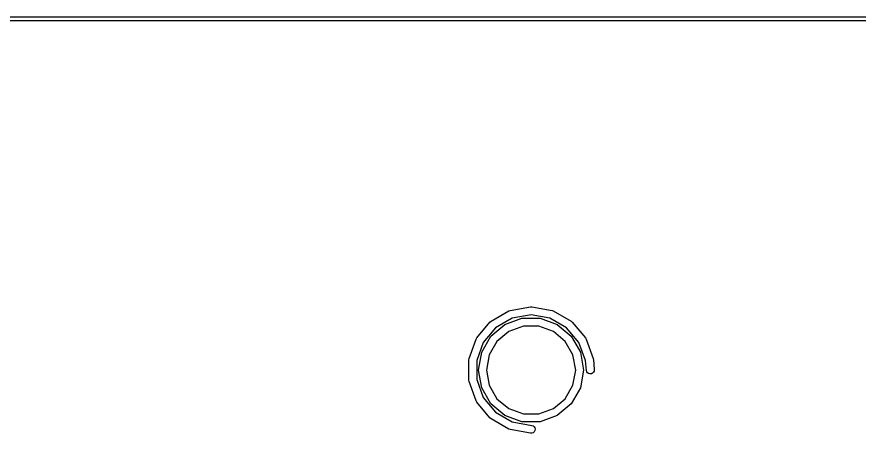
# Model space of a CAD drawing. Extents: x 10 to 493, y -203 to -71.
# Drawn here: x 31.43 to 52.76, y -81.61 to -71.07 of the extents above; entities that cross this region are included whole.
import ezdxf

# ---------------------------------------------------------------- set-up
doc = ezdxf.new("R2010")
doc.units = 0
doc.header["$MEASUREMENT"] = 0
doc.layers.add('BLACK', color=7, linetype='CONTINUOUS')

msp = doc.modelspace()

# ---------------------------------------------------------------- linework, layer by layer
at = {"layer": 'Black'}
for p, q in [((10.16, -71.07), (251.46, -71.07)), ((251.46, -71.17), (10.21, -71.17)), ((43.9196, -78.502), (44.4326, -78.4115)), ((44.4326, -78.4115), (44.4674, -78.4115)), ((44.4674, -78.4115), (44.9804, -78.502)), ((43.4358, -78.7743), (43.887, -78.5139)), ((43.887, -78.5139), (43.9196, -78.502)), ((43.887, -78.5139), (43.887, -78.5139)), ((44.45, -78.6115), (43.9717, -78.6959)), ((44.9283, -78.6959), (44.45, -78.6115)), ((44.9804, -78.502), (45.013, -78.5139)), ((45.013, -78.5139), (45.4642, -78.7743)), ((43.0744, -79.1957), (43.4092, -78.7967)), ((43.4092, -78.7967), (43.4358, -78.7743)), ((43.4319, -79.1557), (43.7855, -78.8591)), ((43.9717, -78.6959), (43.5511, -78.9387)), ((43.7855, -78.8591), (44.2192, -78.7012)), ((44.2192, -78.7012), (44.6808, -78.7012)), ((44.6808, -78.7012), (45.1145, -78.8591)), ((45.3489, -78.9387), (44.9283, -78.6959)), ((45.1145, -78.8591), (45.4681, -79.1557)), ((45.4642, -78.7743), (45.4908, -78.7967)), ((45.4908, -78.7967), (45.8256, -79.1957)), ((43.5511, -78.9387), (43.2389, -79.3108)), ((43.8855, -79.0323), (43.5851, -79.2843)), ((44.254, -78.8982), (43.8855, -79.0323)), ((44.646, -78.8982), (44.254, -78.8982)), ((45.0145, -79.0323), (44.646, -78.8982)), ((45.3149, -79.2843), (45.0145, -79.0323)), ((45.6611, -79.3108), (45.3489, -78.9387)), ((42.8788, -79.7153), (43.057, -79.2258)), ((43.057, -79.2258), (43.0744, -79.1957)), ((43.2389, -79.3108), (43.0728, -79.7672)), ((43.2011, -79.5555), (43.4319, -79.1557)), ((43.5851, -79.2843), (43.3891, -79.6239)), ((45.5109, -79.6239), (45.3149, -79.2843)), ((45.4681, -79.1557), (45.6989, -79.5555)), ((45.8287, -79.7714), (45.6611, -79.3108)), ((45.8256, -79.1957), (45.843, -79.2258)), ((45.843, -79.2258), (46.0212, -79.7153)), ((42.8728, -79.7495), (42.8788, -79.7153)), ((43.121, -80.01), (43.2011, -79.5555)), ((43.3891, -79.6239), (43.321, -80.01)), ((45.579, -80.01), (45.5109, -79.6239)), ((45.6989, -79.5555), (45.779, -80.01)), ((46.0212, -79.7153), (46.0234, -79.7282)), ((46.0234, -79.7282), (46.0268, -79.7408)), ((46.0268, -79.7408), (46.0496, -80.0013)), ((42.8728, -80.2705), (42.8728, -79.7495)), ((43.0728, -79.7672), (43.0728, -80.2528)), ((45.8504, -80.0187), (45.8287, -79.7714)), ((43.2011, -80.4645), (43.121, -80.01)), ((43.321, -80.01), (43.3891, -80.3961)), ((45.5109, -80.3961), (45.579, -80.01)), ((45.779, -80.01), (45.6989, -80.4645)), ((45.8594, -80.0523), (45.8504, -80.0187)), ((45.8793, -80.0807), (45.8594, -80.0523)), ((45.9077, -80.1006), (45.8793, -80.0807)), ((45.9413, -80.1096), (45.9077, -80.1006)), ((45.9759, -80.1066), (45.9413, -80.1096)), ((46.0074, -80.0919), (45.9759, -80.1066)), ((46.0319, -80.0674), (46.0074, -80.0919)), ((46.0466, -80.0359), (46.0319, -80.0674)), ((46.0496, -80.0013), (46.0466, -80.0359)), ((42.8788, -80.3047), (42.8728, -80.2705)), ((43.057, -80.7942), (42.8788, -80.3047)), ((43.0728, -80.2528), (43.2389, -80.7092)), ((43.4319, -80.8643), (43.2011, -80.4645)), ((43.3891, -80.3961), (43.5851, -80.7357)), ((45.3149, -80.7357), (45.5109, -80.3961)), ((45.6989, -80.4645), (45.4681, -80.8643)), ((43.0744, -80.8243), (43.057, -80.7942)), ((43.2389, -80.7092), (43.5511, -81.0813)), ((43.5851, -80.7357), (43.8855, -80.9877)), ((45.0145, -80.9877), (45.3149, -80.7357)), ((43.4092, -81.2233), (43.0744, -80.8243)), ((43.7855, -81.1609), (43.4319, -80.8643)), ((43.8855, -80.9877), (44.254, -81.1218)), ((44.646, -81.1218), (45.0145, -80.9877)), ((45.4681, -80.8643), (45.1145, -81.1609)), ((43.4358, -81.2457), (43.4092, -81.2233)), ((43.5511, -81.0813), (43.9717, -81.3241)), ((44.2192, -81.3188), (43.7855, -81.1609)), ((44.254, -81.1218), (44.646, -81.1218)), ((45.1145, -81.1609), (44.6808, -81.3188)), ((43.887, -81.5061), (43.4358, -81.2457)), ((43.9717, -81.3241), (44.4674, -81.4115)), ((44.6808, -81.3188), (44.2192, -81.3188)), ((44.4674, -81.4115), (44.5, -81.4234)), ((44.5, -81.4234), (44.5266, -81.4457)), ((44.5266, -81.4457), (44.544, -81.4758)), ((43.9196, -81.518), (43.887, -81.5061)), ((44.4326, -81.6085), (43.9196, -81.518)), ((44.4674, -81.6085), (44.4326, -81.6085)), ((44.5, -81.5966), (44.4674, -81.6085)), ((44.5266, -81.5743), (44.5, -81.5966)), ((44.544, -81.5442), (44.5266, -81.5743)), ((44.544, -81.4758), (44.55, -81.51)), ((44.55, -81.51), (44.544, -81.5442))]:
    msp.add_line(p, q, dxfattribs=at)

doc.saveas('drawing.dxf')
